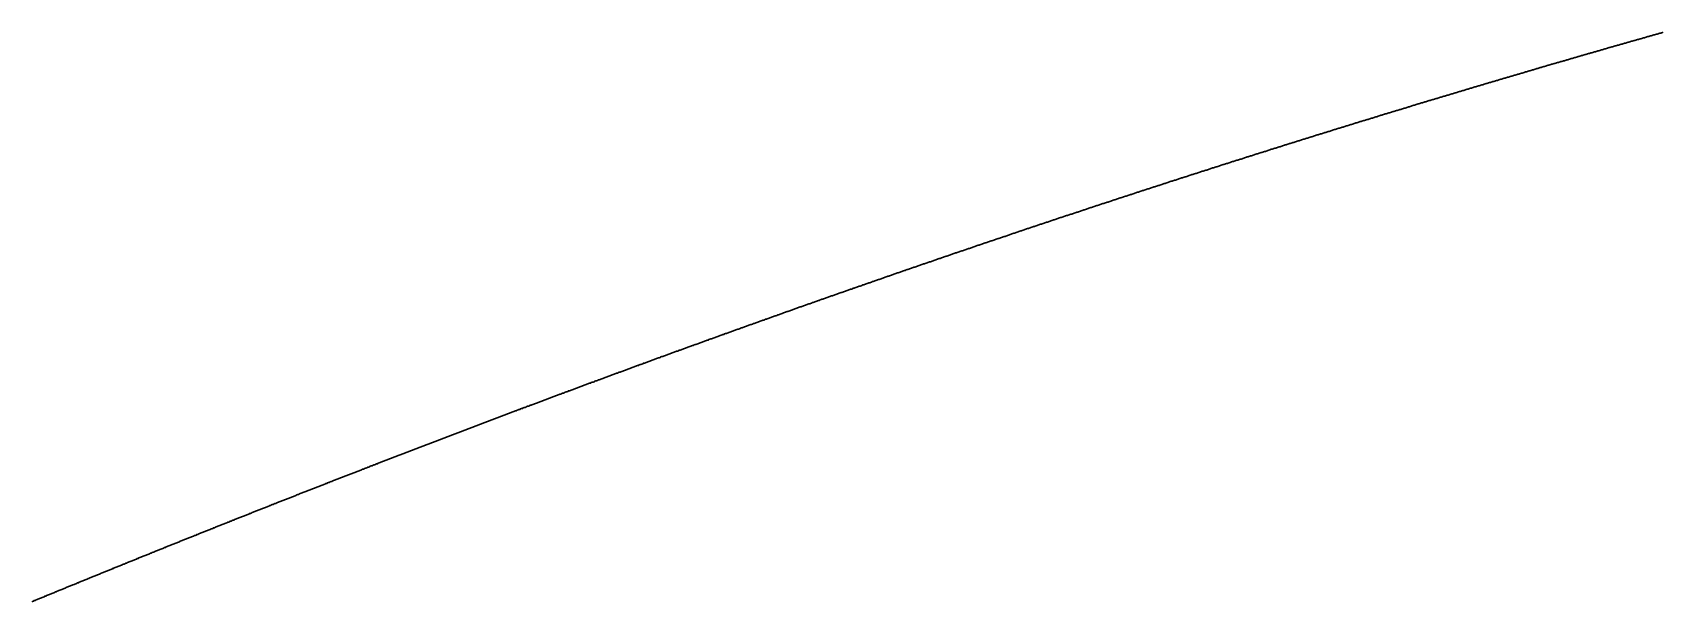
# Model space of a CAD drawing. Header units: metres. Extents: x 0 to 360, y 0 to 49.
# Drawn here: x 112.5 to 123.74, y 42.3 to 46.23 of the extents above; entities that cross this region are included whole.
import ezdxf

# ---------------------------------------------------------------- set-up
doc = ezdxf.new("R2010")
doc.units = ezdxf.units.M

msp = doc.modelspace()

# ---------------------------------------------------------------- linework, layer by layer
for p in [(123.666, 46.206), (123.672, 46.208), (123.677, 46.21), (123.683, 46.212), (123.689, 46.213), (123.695, 46.215), (123.701, 46.217), (123.707, 46.218), (123.713, 46.22), (123.719, 46.222), (123.725, 46.223), (123.731, 46.225), (123.737, 46.227), (123.743, 46.228), (123.274, 46.095), (123.28, 46.096), (123.286, 46.098), (123.292, 46.1), (123.298, 46.101), (123.304, 46.103), (123.31, 46.105), (123.316, 46.107), (123.322, 46.108), (123.328, 46.11), (123.334, 46.112), (123.339, 46.113), (123.345, 46.115), (123.351, 46.117), (123.357, 46.119), (123.363, 46.12), (123.369, 46.122), (123.375, 46.124), (123.381, 46.125), (123.387, 46.127), (123.393, 46.129), (123.399, 46.13), (123.405, 46.132), (123.411, 46.134), (123.417, 46.136), (123.422, 46.137), (123.428, 46.139), (123.434, 46.141), (123.44, 46.142), (123.446, 46.144), (123.452, 46.146), (123.458, 46.147), (123.464, 46.149), (123.47, 46.151), (123.476, 46.152), (123.482, 46.154), (123.488, 46.156), (123.494, 46.158), (123.5, 46.159), (123.506, 46.161), (123.511, 46.163), (123.517, 46.164), (123.523, 46.166), (123.529, 46.168), (123.535, 46.169), (123.541, 46.171), (123.547, 46.173), (123.553, 46.174), (123.559, 46.176), (123.565, 46.178), (123.571, 46.18), (123.577, 46.181), (123.583, 46.183), (123.589, 46.185), (123.594, 46.186), (123.6, 46.188), (123.606, 46.19), (123.612, 46.191), (123.618, 46.193), (123.624, 46.195), (123.63, 46.196), (123.636, 46.198), (123.642, 46.2), (123.648, 46.201), (123.654, 46.203), (123.66, 46.205), (122.889, 45.982), (122.894, 45.984), (122.9, 45.986), (122.906, 45.988), (122.912, 45.989), (122.918, 45.991), (122.924, 45.993), (122.93, 45.995), (122.936, 45.996), (122.942, 45.998), (122.948, 46), (122.954, 46.002), (122.96, 46.003), (122.966, 46.005), (122.972, 46.007), (122.978, 46.009), (122.983, 46.01), (122.989, 46.012), (122.995, 46.014), (123.001, 46.015), (123.007, 46.017), (123.013, 46.019), (123.019, 46.021), (123.025, 46.022), (123.031, 46.024), (123.037, 46.026), (123.043, 46.028), (123.049, 46.029), (123.055, 46.031), (123.061, 46.033), (123.067, 46.034), (123.072, 46.036), (123.078, 46.038), (123.084, 46.04), (123.09, 46.041), (123.096, 46.043), (123.102, 46.045), (123.108, 46.047), (123.114, 46.048), (123.12, 46.05), (123.126, 46.052), (123.132, 46.053), (123.138, 46.055), (123.144, 46.057), (123.15, 46.059), (123.156, 46.06), (123.161, 46.062), (123.167, 46.064), (123.173, 46.065), (123.179, 46.067), (123.185, 46.069), (123.191, 46.071), (123.197, 46.072), (123.203, 46.074), (123.209, 46.076), (123.215, 46.077), (123.221, 46.079), (123.227, 46.081), (123.233, 46.083), (123.239, 46.084), (123.245, 46.086), (123.25, 46.088), (123.256, 46.089), (123.262, 46.091), (123.268, 46.093), (122.508, 45.87), (122.514, 45.872), (122.52, 45.874), (122.526, 45.876), (122.532, 45.877), (122.538, 45.879), (122.544, 45.881), (122.55, 45.883), (122.556, 45.884), (122.562, 45.886), (122.568, 45.888), (122.574, 45.89), (122.58, 45.891), (122.586, 45.893), (122.592, 45.895), (122.598, 45.897), (122.604, 45.898), (122.609, 45.9), (122.615, 45.902), (122.621, 45.904), (122.627, 45.906), (122.633, 45.907), (122.639, 45.909), (122.645, 45.911), (122.651, 45.913), (122.657, 45.914), (122.663, 45.916), (122.669, 45.918), (122.675, 45.92), (122.681, 45.921), (122.687, 45.923), (122.693, 45.925), (122.699, 45.927), (122.704, 45.928), (122.71, 45.93), (122.716, 45.932), (122.722, 45.934), (122.728, 45.935), (122.734, 45.937), (122.74, 45.939), (122.746, 45.941), (122.752, 45.942), (122.758, 45.944), (122.764, 45.946), (122.77, 45.948), (122.776, 45.949), (122.782, 45.951), (122.788, 45.953), (122.794, 45.955), (122.799, 45.956), (122.805, 45.958), (122.811, 45.96), (122.817, 45.962), (122.823, 45.963), (122.829, 45.965), (122.835, 45.967), (122.841, 45.969), (122.847, 45.97), (122.853, 45.972), (122.859, 45.974), (122.865, 45.976), (122.871, 45.977), (122.877, 45.979), (122.883, 45.981), (122.134, 45.758), (122.14, 45.76), (122.146, 45.762), (122.152, 45.763), (122.158, 45.765), (122.164, 45.767), (122.17, 45.769), (122.176, 45.771), (122.182, 45.772), (122.188, 45.774), (122.194, 45.776), (122.2, 45.778), (122.206, 45.779), (122.211, 45.781), (122.217, 45.783), (122.223, 45.785), (122.229, 45.787), (122.235, 45.788), (122.241, 45.79), (122.247, 45.792), (122.253, 45.794), (122.259, 45.796), (122.265, 45.797), (122.271, 45.799), (122.277, 45.801), (122.283, 45.803), (122.289, 45.805), (122.295, 45.806), (122.301, 45.808), (122.307, 45.81), (122.312, 45.812), (122.318, 45.813), (122.324, 45.815), (122.33, 45.817), (122.336, 45.819), (122.342, 45.821), (122.348, 45.822), (122.354, 45.824), (122.36, 45.826), (122.366, 45.828), (122.372, 45.829), (122.378, 45.831), (122.384, 45.833), (122.39, 45.835), (122.396, 45.837), (122.402, 45.838), (122.408, 45.84), (122.413, 45.842), (122.419, 45.844), (122.425, 45.845), (122.431, 45.847), (122.437, 45.849), (122.443, 45.851), (122.449, 45.853), (122.455, 45.854), (122.461, 45.856), (122.467, 45.858), (122.473, 45.86), (122.479, 45.861), (122.485, 45.863), (122.491, 45.865), (122.497, 45.867), (122.503, 45.868), (121.766, 45.646), (121.772, 45.647), (121.777, 45.649), (121.783, 45.651), (121.789, 45.653), (121.795, 45.655), (121.801, 45.657), (121.807, 45.658), (121.813, 45.66), (121.819, 45.662), (121.825, 45.664), (121.831, 45.666), (121.837, 45.668), (121.843, 45.669), (121.849, 45.671), (121.855, 45.673), (121.861, 45.675), (121.867, 45.677), (121.873, 45.678), (121.879, 45.68), (121.885, 45.682), (121.89, 45.684), (121.896, 45.686), (121.902, 45.688), (121.908, 45.689), (121.914, 45.691), (121.92, 45.693), (121.926, 45.695), (121.932, 45.697), (121.938, 45.698), (121.944, 45.7), (121.95, 45.702), (121.956, 45.704), (121.962, 45.706), (121.968, 45.707), (121.974, 45.709), (121.98, 45.711), (121.986, 45.713), (121.992, 45.715), (121.997, 45.716), (122.003, 45.718), (122.009, 45.72), (122.015, 45.722), (122.021, 45.724), (122.027, 45.726), (122.033, 45.727), (122.039, 45.729), (122.045, 45.731), (122.051, 45.733), (122.057, 45.735), (122.063, 45.736), (122.069, 45.738), (122.075, 45.74), (122.081, 45.742), (122.087, 45.744), (122.093, 45.745), (122.099, 45.747), (122.104, 45.749), (122.11, 45.751), (122.116, 45.753), (122.122, 45.754), (122.128, 45.756), (121.397, 45.532), (121.403, 45.533), (121.409, 45.535), (121.415, 45.537), (121.42, 45.539), (121.426, 45.541), (121.432, 45.543), (121.438, 45.545), (121.444, 45.546), (121.45, 45.548), (121.456, 45.55), (121.462, 45.552), (121.468, 45.554), (121.474, 45.556), (121.48, 45.558), (121.486, 45.559), (121.492, 45.561), (121.498, 45.563), (121.504, 45.565), (121.51, 45.567), (121.516, 45.569), (121.522, 45.57), (121.528, 45.572), (121.534, 45.574), (121.54, 45.576), (121.545, 45.578), (121.551, 45.58), (121.557, 45.582), (121.563, 45.583), (121.569, 45.585), (121.575, 45.587), (121.581, 45.589), (121.587, 45.591), (121.593, 45.593), (121.599, 45.594), (121.605, 45.596), (121.611, 45.598), (121.617, 45.6), (121.623, 45.602), (121.629, 45.604), (121.635, 45.605), (121.641, 45.607), (121.647, 45.609), (121.653, 45.611), (121.658, 45.613), (121.664, 45.615), (121.67, 45.616), (121.676, 45.618), (121.682, 45.62), (121.688, 45.622), (121.694, 45.624), (121.7, 45.626), (121.706, 45.627), (121.712, 45.629), (121.718, 45.631), (121.724, 45.633), (121.73, 45.635), (121.736, 45.637), (121.742, 45.638), (121.748, 45.64), (121.754, 45.642), (121.76, 45.644), (121.039, 45.42), (121.045, 45.422), (121.051, 45.423), (121.057, 45.425), (121.063, 45.427), (121.069, 45.429), (121.075, 45.431), (121.081, 45.433), (121.087, 45.435), (121.093, 45.437), (121.099, 45.438), (121.105, 45.44), (121.111, 45.442), (121.117, 45.444), (121.123, 45.446), (121.129, 45.448), (121.135, 45.45), (121.141, 45.452), (121.147, 45.453), (121.153, 45.455), (121.159, 45.457), (121.165, 45.459), (121.17, 45.461), (121.176, 45.463), (121.182, 45.465), (121.188, 45.467), (121.194, 45.468), (121.2, 45.47), (121.206, 45.472), (121.212, 45.474), (121.218, 45.476), (121.224, 45.478), (121.23, 45.48), (121.236, 45.481), (121.242, 45.483), (121.248, 45.485), (121.254, 45.487), (121.26, 45.489), (121.266, 45.491), (121.272, 45.493), (121.278, 45.494), (121.284, 45.496), (121.29, 45.498), (121.295, 45.5), (121.301, 45.502), (121.307, 45.504), (121.313, 45.506), (121.319, 45.508), (121.325, 45.509), (121.331, 45.511), (121.337, 45.513), (121.343, 45.515), (121.349, 45.517), (121.355, 45.519), (121.361, 45.521), (121.367, 45.522), (121.373, 45.524), (121.379, 45.526), (121.385, 45.528), (121.391, 45.53), (120.688, 45.308), (120.694, 45.31), (120.7, 45.312), (120.706, 45.314), (120.712, 45.316), (120.718, 45.318), (120.724, 45.319), (120.73, 45.321), (120.736, 45.323), (120.742, 45.325), (120.748, 45.327), (120.754, 45.329), (120.76, 45.331), (120.765, 45.333), (120.771, 45.335), (120.777, 45.337), (120.783, 45.338), (120.789, 45.34), (120.795, 45.342), (120.801, 45.344), (120.807, 45.346), (120.813, 45.348), (120.819, 45.35), (120.825, 45.352), (120.831, 45.354), (120.837, 45.355), (120.843, 45.357), (120.849, 45.359), (120.855, 45.361), (120.861, 45.363), (120.867, 45.365), (120.873, 45.367), (120.879, 45.369), (120.885, 45.371), (120.891, 45.373), (120.897, 45.374), (120.902, 45.376), (120.908, 45.378), (120.914, 45.38), (120.92, 45.382), (120.926, 45.384), (120.932, 45.386), (120.938, 45.388), (120.944, 45.39), (120.95, 45.391), (120.956, 45.393), (120.962, 45.395), (120.968, 45.397), (120.974, 45.399), (120.98, 45.401), (120.986, 45.403), (120.992, 45.405), (120.998, 45.406), (121.004, 45.408), (121.01, 45.41), (121.016, 45.412), (121.022, 45.414), (121.028, 45.416), (121.034, 45.418), (120.336, 45.195), (120.342, 45.197), (120.348, 45.199), (120.354, 45.201), (120.36, 45.202), (120.366, 45.204), (120.372, 45.206), (120.378, 45.208), (120.384, 45.21), (120.39, 45.212), (120.396, 45.214), (120.402, 45.216), (120.408, 45.218), (120.414, 45.22), (120.42, 45.222), (120.426, 45.224), (120.432, 45.226), (120.438, 45.228), (120.444, 45.229), (120.45, 45.231), (120.456, 45.233), (120.462, 45.235), (120.467, 45.237), (120.473, 45.239), (120.479, 45.241), (120.485, 45.243), (120.491, 45.245), (120.497, 45.247), (120.503, 45.249), (120.509, 45.251), (120.515, 45.253), (120.521, 45.254), (120.527, 45.256), (120.533, 45.258), (120.539, 45.26), (120.545, 45.262), (120.551, 45.264), (120.557, 45.266), (120.563, 45.268), (120.569, 45.27), (120.575, 45.272), (120.581, 45.274), (120.587, 45.276), (120.593, 45.277), (120.599, 45.279), (120.605, 45.281), (120.611, 45.283), (120.616, 45.285), (120.622, 45.287), (120.628, 45.289), (120.634, 45.291), (120.64, 45.293), (120.646, 45.295), (120.652, 45.297), (120.658, 45.298), (120.664, 45.3), (120.67, 45.302), (120.676, 45.304), (120.682, 45.306), (119.99, 45.082), (119.996, 45.084), (120.002, 45.086), (120.008, 45.088), (120.014, 45.09), (120.02, 45.092), (120.026, 45.094), (120.032, 45.096), (120.038, 45.098), (120.044, 45.099), (120.05, 45.101), (120.056, 45.103), (120.062, 45.105), (120.068, 45.107), (120.074, 45.109), (120.08, 45.111), (120.086, 45.113), (120.092, 45.115), (120.098, 45.117), (120.104, 45.119), (120.11, 45.121), (120.116, 45.123), (120.122, 45.125), (120.128, 45.127), (120.133, 45.129), (120.139, 45.131), (120.145, 45.133), (120.151, 45.135), (120.157, 45.137), (120.163, 45.138), (120.169, 45.14), (120.175, 45.142), (120.181, 45.144), (120.187, 45.146), (120.193, 45.148), (120.199, 45.15), (120.205, 45.152), (120.211, 45.154), (120.217, 45.156), (120.223, 45.158), (120.229, 45.16), (120.235, 45.162), (120.241, 45.164), (120.247, 45.166), (120.253, 45.168), (120.259, 45.17), (120.265, 45.171), (120.271, 45.173), (120.277, 45.175), (120.283, 45.177), (120.289, 45.179), (120.295, 45.181), (120.301, 45.183), (120.306, 45.185), (120.312, 45.187), (120.318, 45.189), (120.324, 45.191), (120.33, 45.193), (119.65, 44.969), (119.656, 44.971), (119.662, 44.973), (119.668, 44.975), (119.674, 44.977), (119.68, 44.979), (119.686, 44.981), (119.692, 44.983), (119.698, 44.985), (119.704, 44.987), (119.71, 44.989), (119.716, 44.991), (119.722, 44.993), (119.728, 44.995), (119.734, 44.997), (119.74, 44.999), (119.746, 45.001), (119.752, 45.003), (119.757, 45.005), (119.763, 45.007), (119.769, 45.009), (119.775, 45.011), (119.781, 45.013), (119.787, 45.015), (119.793, 45.017), (119.799, 45.019), (119.805, 45.021), (119.811, 45.023), (119.817, 45.025), (119.823, 45.027), (119.829, 45.029), (119.835, 45.031), (119.841, 45.033), (119.847, 45.035), (119.853, 45.037), (119.859, 45.039), (119.865, 45.041), (119.871, 45.043), (119.877, 45.045), (119.883, 45.047), (119.889, 45.048), (119.895, 45.05), (119.901, 45.052), (119.907, 45.054), (119.913, 45.056), (119.919, 45.058), (119.925, 45.06), (119.931, 45.062), (119.937, 45.064), (119.943, 45.066), (119.949, 45.068), (119.954, 45.07), (119.96, 45.072), (119.966, 45.074), (119.972, 45.076), (119.978, 45.078), (119.984, 45.08), (119.316, 44.858), (119.321, 44.86), (119.327, 44.862), (119.333, 44.864), (119.339, 44.866), (119.345, 44.868), (119.351, 44.87), (119.357, 44.872), (119.363, 44.874), (119.369, 44.876), (119.375, 44.878), (119.381, 44.88), (119.387, 44.882), (119.393, 44.884), (119.399, 44.886), (119.405, 44.888), (119.411, 44.89), (119.417, 44.892), (119.423, 44.894), (119.429, 44.896), (119.435, 44.898), (119.441, 44.9), (119.447, 44.902), (119.453, 44.904), (119.459, 44.906), (119.465, 44.908), (119.471, 44.91), (119.477, 44.912), (119.483, 44.914), (119.489, 44.916), (119.495, 44.918), (119.501, 44.92), (119.507, 44.922), (119.513, 44.924), (119.519, 44.926), (119.525, 44.928), (119.531, 44.93), (119.537, 44.932), (119.543, 44.934), (119.548, 44.936), (119.554, 44.938), (119.56, 44.94), (119.566, 44.942), (119.572, 44.944), (119.578, 44.946), (119.584, 44.948), (119.59, 44.95), (119.596, 44.952), (119.602, 44.954), (119.608, 44.956), (119.614, 44.958), (119.62, 44.96), (119.626, 44.962), (119.632, 44.964), (119.638, 44.966), (119.644, 44.967), (118.987, 44.746), (118.993, 44.748), (118.999, 44.751), (119.005, 44.753), (119.011, 44.755), (119.017, 44.757), (119.023, 44.759), (119.029, 44.761), (119.035, 44.763), (119.041, 44.765), (119.047, 44.767), (119.053, 44.769), (119.059, 44.771), (119.064, 44.773), (119.07, 44.775), (119.076, 44.777), (119.082, 44.779), (119.088, 44.781), (119.094, 44.783), (119.1, 44.785), (119.106, 44.787), (119.112, 44.789), (119.118, 44.791), (119.124, 44.793), (119.13, 44.795), (119.136, 44.797), (119.142, 44.799), (119.148, 44.801), (119.154, 44.803), (119.16, 44.805), (119.166, 44.807), (119.172, 44.809), (119.178, 44.811), (119.184, 44.813), (119.19, 44.815), (119.196, 44.817), (119.202, 44.819), (119.208, 44.821), (119.214, 44.823), (119.22, 44.825), (119.226, 44.827), (119.232, 44.829), (119.238, 44.831), (119.244, 44.834), (119.25, 44.836), (119.256, 44.838), (119.262, 44.84), (119.268, 44.842), (119.274, 44.844), (119.28, 44.846), (119.286, 44.848), (119.292, 44.85), (119.298, 44.852), (119.304, 44.854), (119.31, 44.856), (118.658, 44.634), (118.664, 44.636), (118.67, 44.638), (118.676, 44.64), (118.682, 44.642), (118.688, 44.644), (118.694, 44.646), (118.7, 44.648), (118.706, 44.65), (118.712, 44.652), (118.718, 44.654), (118.724, 44.657), (118.73, 44.659), (118.736, 44.661), (118.742, 44.663), (118.748, 44.665), (118.754, 44.667), (118.76, 44.669), (118.765, 44.671), (118.771, 44.673), (118.777, 44.675), (118.783, 44.677), (118.789, 44.679), (118.795, 44.681), (118.801, 44.683), (118.807, 44.685), (118.813, 44.687), (118.819, 44.689), (118.825, 44.691), (118.831, 44.693), (118.837, 44.695), (118.843, 44.698), (118.849, 44.7), (118.855, 44.702), (118.861, 44.704), (118.867, 44.706), (118.873, 44.708), (118.879, 44.71), (118.885, 44.712), (118.891, 44.714), (118.897, 44.716), (118.903, 44.718), (118.909, 44.72), (118.915, 44.722), (118.921, 44.724), (118.927, 44.726), (118.933, 44.728), (118.939, 44.73), (118.945, 44.732), (118.951, 44.734), (118.957, 44.736), (118.963, 44.738), (118.969, 44.74), (118.975, 44.742), (118.981, 44.744), (118.329, 44.52), (118.335, 44.522), (118.341, 44.524), (118.347, 44.526), (118.353, 44.528), (118.359, 44.53), (118.365, 44.533), (118.37, 44.535), (118.376, 44.537), (118.382, 44.539), (118.388, 44.541), (118.394, 44.543), (118.4, 44.545), (118.406, 44.547), (118.412, 44.549), (118.418, 44.551), (118.424, 44.553), (118.43, 44.555), (118.436, 44.557), (118.442, 44.56), (118.448, 44.562), (118.454, 44.564), (118.46, 44.566), (118.466, 44.568), (118.472, 44.57), (118.478, 44.572), (118.484, 44.574), (118.49, 44.576), (118.496, 44.578), (118.502, 44.58), (118.508, 44.582), (118.514, 44.584), (118.52, 44.586), (118.526, 44.589), (118.532, 44.591), (118.538, 44.593), (118.544, 44.595), (118.55, 44.597), (118.556, 44.599), (118.562, 44.601), (118.568, 44.603), (118.574, 44.605), (118.58, 44.607), (118.586, 44.609), (118.592, 44.611), (118.598, 44.613), (118.604, 44.615), (118.61, 44.617), (118.616, 44.619), (118.622, 44.622), (118.628, 44.624), (118.634, 44.626), (118.64, 44.628), (118.646, 44.63), (118.652, 44.632), (118.011, 44.409), (118.017, 44.411), (118.023, 44.413), (118.029, 44.415), (118.035, 44.417), (118.041, 44.42), (118.047, 44.422), (118.053, 44.424), (118.059, 44.426), (118.065, 44.428), (118.071, 44.43), (118.077, 44.432), (118.083, 44.434), (118.089, 44.436), (118.095, 44.438), (118.101, 44.441), (118.107, 44.443), (118.113, 44.445), (118.119, 44.447), (118.125, 44.449), (118.131, 44.451), (118.137, 44.453), (118.143, 44.455), (118.149, 44.457), (118.155, 44.459), (118.161, 44.462), (118.167, 44.464), (118.173, 44.466), (118.179, 44.468), (118.185, 44.47), (118.191, 44.472), (118.197, 44.474), (118.203, 44.476), (118.209, 44.478), (118.215, 44.48), (118.221, 44.482), (118.227, 44.485), (118.233, 44.487), (118.239, 44.489), (118.245, 44.491), (118.251, 44.493), (118.257, 44.495), (118.263, 44.497), (118.269, 44.499), (118.275, 44.501), (118.281, 44.503), (118.287, 44.505), (118.293, 44.508), (118.299, 44.51), (118.305, 44.512), (118.311, 44.514), (118.317, 44.516), (118.323, 44.518), (117.693, 44.297), (117.699, 44.299), (117.705, 44.301), (117.711, 44.303), (117.717, 44.305), (117.723, 44.307), (117.729, 44.309), (117.735, 44.312), (117.741, 44.314), (117.747, 44.316), (117.753, 44.318), (117.759, 44.32), (117.765, 44.322), (117.771, 44.324), (117.777, 44.327), (117.783, 44.329), (117.789, 44.331), (117.795, 44.333), (117.801, 44.335), (117.807, 44.337), (117.813, 44.339), (117.819, 44.341), (117.825, 44.343), (117.831, 44.346), (117.837, 44.348), (117.843, 44.35), (117.849, 44.352), (117.855, 44.354), (117.861, 44.356), (117.867, 44.358), (117.873, 44.36), (117.879, 44.363), (117.885, 44.365), (117.891, 44.367), (117.897, 44.369), (117.903, 44.371), (117.909, 44.373), (117.915, 44.375), (117.921, 44.377), (117.927, 44.379), (117.933, 44.382), (117.939, 44.384), (117.945, 44.386), (117.951, 44.388), (117.957, 44.39), (117.963, 44.392), (117.969, 44.394), (117.975, 44.396), (117.981, 44.398), (117.987, 44.401), (117.993, 44.403), (117.999, 44.405), (118.005, 44.407), (117.376, 44.183), (117.382, 44.185), (117.388, 44.188), (117.394, 44.19), (117.4, 44.192), (117.406, 44.194), (117.412, 44.196), (117.418, 44.198), (117.424, 44.2), (117.43, 44.203), (117.436, 44.205), (117.442, 44.207), (117.448, 44.209), (117.454, 44.211), (117.46, 44.213), (117.466, 44.215), (117.472, 44.218), (117.478, 44.22), (117.484, 44.222), (117.49, 44.224), (117.496, 44.226), (117.502, 44.228), (117.508, 44.23), (117.514, 44.233), (117.52, 44.235), (117.526, 44.237), (117.532, 44.239), (117.538, 44.241), (117.544, 44.243), (117.55, 44.245), (117.556, 44.248), (117.562, 44.25), (117.568, 44.252), (117.574, 44.254), (117.58, 44.256), (117.586, 44.258), (117.592, 44.26), (117.598, 44.263), (117.604, 44.265), (117.61, 44.267), (117.616, 44.269), (117.622, 44.271), (117.628, 44.273), (117.634, 44.275), (117.64, 44.278), (117.646, 44.28), (117.652, 44.282), (117.658, 44.284), (117.664, 44.286), (117.67, 44.288), (117.675, 44.29), (117.681, 44.292), (117.687, 44.295), (117.064, 44.071), (117.07, 44.073), (117.076, 44.075), (117.082, 44.077), (117.088, 44.079), (117.094, 44.081), (117.1, 44.084), (117.106, 44.086), (117.112, 44.088), (117.118, 44.09), (117.124, 44.092), (117.13, 44.095), (117.136, 44.097), (117.142, 44.099), (117.148, 44.101), (117.154, 44.103), (117.16, 44.105), (117.166, 44.108), (117.172, 44.11), (117.178, 44.112), (117.184, 44.114), (117.19, 44.116), (117.196, 44.118), (117.202, 44.121), (117.208, 44.123), (117.214, 44.125), (117.22, 44.127), (117.226, 44.129), (117.232, 44.131), (117.238, 44.134), (117.244, 44.136), (117.25, 44.138), (117.256, 44.14), (117.262, 44.142), (117.268, 44.144), (117.274, 44.147), (117.28, 44.149), (117.286, 44.151), (117.292, 44.153), (117.298, 44.155), (117.304, 44.157), (117.31, 44.159), (117.316, 44.162), (117.322, 44.164), (117.328, 44.166), (117.334, 44.168), (117.34, 44.17), (117.346, 44.172), (117.352, 44.175), (117.358, 44.177), (117.364, 44.179), (117.37, 44.181), (116.757, 43.959), (116.763, 43.961), (116.769, 43.963), (116.775, 43.966), (116.781, 43.968), (116.787, 43.97), (116.793, 43.972), (116.799, 43.974), (116.805, 43.977), (116.811, 43.979), (116.817, 43.981), (116.823, 43.983), (116.829, 43.985), (116.835, 43.988), (116.841, 43.99), (116.847, 43.992), (116.853, 43.994), (116.859, 43.996), (116.865, 43.999), (116.871, 44.001), (116.877, 44.003), (116.883, 44.005), (116.889, 44.007), (116.895, 44.009), (116.901, 44.012), (116.907, 44.014), (116.913, 44.016), (116.919, 44.018), (116.925, 44.02), (116.931, 44.023), (116.937, 44.025), (116.943, 44.027), (116.949, 44.029), (116.955, 44.031), (116.961, 44.034), (116.967, 44.036), (116.973, 44.038), (116.979, 44.04), (116.985, 44.042), (116.991, 44.044), (116.997, 44.047), (117.003, 44.049), (117.009, 44.051), (117.015, 44.053), (117.021, 44.055), (117.027, 44.058), (117.034, 44.06), (117.04, 44.062), (117.046, 44.064), (117.052, 44.066), (117.058, 44.068), (116.451, 43.846), (116.457, 43.849), (116.463, 43.851), (116.469, 43.853), (116.475, 43.855), (116.481, 43.857), (116.487, 43.86), (116.493, 43.862), (116.499, 43.864), (116.505, 43.866), (116.511, 43.868), (116.517, 43.871), (116.523, 43.873), (116.529, 43.875), (116.535, 43.877), (116.541, 43.88), (116.547, 43.882), (116.553, 43.884), (116.559, 43.886), (116.565, 43.888), (116.571, 43.891), (116.577, 43.893), (116.583, 43.895), (116.589, 43.897), (116.595, 43.899), (116.601, 43.902), (116.607, 43.904), (116.613, 43.906), (116.619, 43.908), (116.625, 43.911), (116.631, 43.913), (116.637, 43.915), (116.643, 43.917), (116.649, 43.919), (116.655, 43.922), (116.661, 43.924), (116.667, 43.926), (116.673, 43.928), (116.679, 43.93), (116.685, 43.933), (116.691, 43.935), (116.697, 43.937), (116.703, 43.939), (116.709, 43.941), (116.715, 43.944), (116.721, 43.946), (116.727, 43.948), (116.733, 43.95), (116.739, 43.952), (116.745, 43.955), (116.751, 43.957), (116.15, 43.735), (116.156, 43.737), (116.162, 43.739), (116.168, 43.741), (116.174, 43.744), (116.18, 43.746), (116.186, 43.748), (116.192, 43.75), (116.198, 43.753), (116.204, 43.755), (116.21, 43.757), (116.216, 43.759), (116.222, 43.762), (116.228, 43.764), (116.234, 43.766), (116.24, 43.768), (116.246, 43.771), (116.252, 43.773), (116.258, 43.775), (116.264, 43.777), (116.27, 43.779), (116.276, 43.782), (116.282, 43.784), (116.288, 43.786), (116.294, 43.788), (116.3, 43.791), (116.306, 43.793), (116.312, 43.795), (116.318, 43.797), (116.324, 43.8), (116.33, 43.802), (116.336, 43.804), (116.342, 43.806), (116.348, 43.808), (116.354, 43.811), (116.361, 43.813), (116.367, 43.815), (116.373, 43.817), (116.379, 43.82), (116.385, 43.822), (116.391, 43.824), (116.397, 43.826), (116.403, 43.829), (116.409, 43.831), (116.415, 43.833), (116.421, 43.835), (116.427, 43.837), (116.433, 43.84), (116.439, 43.842), (116.445, 43.844), (115.849, 43.622), (115.855, 43.624), (115.861, 43.626), (115.867, 43.629), (115.873, 43.631), (115.879, 43.633), (115.885, 43.636), (115.891, 43.638), (115.897, 43.64), (115.903, 43.642), (115.909, 43.645), (115.915, 43.647), (115.921, 43.649), (115.927, 43.651), (115.933, 43.654), (115.939, 43.656), (115.945, 43.658), (115.951, 43.66), (115.957, 43.663), (115.963, 43.665), (115.969, 43.667), (115.976, 43.669), (115.982, 43.672), (115.988, 43.674), (115.994, 43.676), (116, 43.678), (116.006, 43.681), (116.012, 43.683), (116.018, 43.685), (116.024, 43.687), (116.03, 43.69), (116.036, 43.692), (116.042, 43.694), (116.048, 43.696), (116.054, 43.699), (116.06, 43.701), (116.066, 43.703), (116.072, 43.705), (116.078, 43.708), (116.084, 43.71), (116.09, 43.712), (116.096, 43.714), (116.102, 43.717), (116.108, 43.719), (116.114, 43.721), (116.12, 43.723), (116.126, 43.726), (116.132, 43.728), (116.138, 43.73), (116.144, 43.732), (115.548, 43.508), (115.554, 43.51), (115.56, 43.513), (115.566, 43.515), (115.572, 43.517), (115.578, 43.52), (115.584, 43.522), (115.59, 43.524), (115.596, 43.526), (115.602, 43.529), (115.608, 43.531), (115.614, 43.533), (115.62, 43.536), (115.626, 43.538), (115.632, 43.54), (115.638, 43.542), (115.644, 43.545), (115.65, 43.547), (115.656, 43.549), (115.662, 43.551), (115.668, 43.554), (115.674, 43.556), (115.68, 43.558), (115.687, 43.561), (115.693, 43.563), (115.699, 43.565), (115.705, 43.567), (115.711, 43.57), (115.717, 43.572), (115.723, 43.574), (115.729, 43.577), (115.735, 43.579), (115.741, 43.581), (115.747, 43.583), (115.753, 43.586), (115.759, 43.588), (115.765, 43.59), (115.771, 43.592), (115.777, 43.595), (115.783, 43.597), (115.789, 43.599), (115.795, 43.602), (115.801, 43.604), (115.807, 43.606), (115.813, 43.608), (115.819, 43.611), (115.825, 43.613), (115.831, 43.615), (115.837, 43.617), (115.843, 43.62), (115.253, 43.395), (115.259, 43.398), (115.265, 43.4), (115.271, 43.402), (115.277, 43.405), (115.283, 43.407), (115.289, 43.409), (115.295, 43.412), (115.301, 43.414), (115.307, 43.416), (115.313, 43.419), (115.319, 43.421), (115.325, 43.423), (115.331, 43.425), (115.337, 43.428), (115.343, 43.43), (115.349, 43.432), (115.355, 43.435), (115.361, 43.437), (115.367, 43.439), (115.373, 43.442), (115.379, 43.444), (115.385, 43.446), (115.391, 43.448), (115.397, 43.451), (115.403, 43.453), (115.409, 43.455), (115.415, 43.458), (115.421, 43.46), (115.427, 43.462), (115.433, 43.465), (115.44, 43.467), (115.446, 43.469), (115.452, 43.471), (115.458, 43.474), (115.464, 43.476), (115.47, 43.478), (115.476, 43.481), (115.482, 43.483), (115.488, 43.485), (115.494, 43.487), (115.5, 43.49), (115.506, 43.492), (115.512, 43.494), (115.518, 43.497), (115.524, 43.499), (115.53, 43.501), (115.536, 43.504), (115.542, 43.506), (114.963, 43.284), (114.969, 43.286), (114.975, 43.289), (114.981, 43.291), (114.987, 43.293), (114.993, 43.296), (114.999, 43.298), (115.005, 43.3), (115.011, 43.303), (115.017, 43.305), (115.023, 43.307), (115.03, 43.31), (115.036, 43.312), (115.042, 43.314), (115.048, 43.317), (115.054, 43.319), (115.06, 43.321), (115.066, 43.324), (115.072, 43.326), (115.078, 43.328), (115.084, 43.331), (115.09, 43.333), (115.096, 43.335), (115.102, 43.338), (115.108, 43.34), (115.114, 43.342), (115.12, 43.345), (115.126, 43.347), (115.132, 43.349), (115.138, 43.351), (115.144, 43.354), (115.15, 43.356), (115.156, 43.358), (115.162, 43.361), (115.168, 43.363), (115.174, 43.365), (115.18, 43.368), (115.186, 43.37), (115.192, 43.372), (115.198, 43.375), (115.204, 43.377), (115.21, 43.379), (115.216, 43.382), (115.223, 43.384), (115.229, 43.386), (115.235, 43.389), (115.241, 43.391), (115.247, 43.393), (114.673, 43.172), (114.68, 43.174), (114.686, 43.176), (114.692, 43.179), (114.698, 43.181), (114.704, 43.183), (114.71, 43.186), (114.716, 43.188), (114.722, 43.191), (114.728, 43.193), (114.734, 43.195), (114.74, 43.198), (114.746, 43.2), (114.752, 43.202), (114.758, 43.205), (114.764, 43.207), (114.77, 43.209), (114.776, 43.212), (114.782, 43.214), (114.788, 43.216), (114.794, 43.219), (114.8, 43.221), (114.806, 43.223), (114.812, 43.226), (114.818, 43.228), (114.824, 43.23), (114.83, 43.233), (114.836, 43.235), (114.842, 43.237), (114.849, 43.24), (114.855, 43.242), (114.861, 43.244), (114.867, 43.247), (114.873, 43.249), (114.879, 43.251), (114.885, 43.254), (114.891, 43.256), (114.897, 43.258), (114.903, 43.261), (114.909, 43.263), (114.915, 43.265), (114.921, 43.268), (114.927, 43.27), (114.933, 43.272), (114.939, 43.275), (114.945, 43.277), (114.951, 43.279), (114.957, 43.282), (114.384, 43.058), (114.39, 43.061), (114.396, 43.063), (114.402, 43.065), (114.408, 43.068), (114.414, 43.07), (114.42, 43.073), (114.426, 43.075), (114.432, 43.077), (114.438, 43.08), (114.444, 43.082), (114.45, 43.084), (114.456, 43.087), (114.462, 43.089), (114.468, 43.092), (114.474, 43.094), (114.48, 43.096), (114.486, 43.099), (114.492, 43.101), (114.498, 43.103), (114.504, 43.106), (114.51, 43.108), (114.517, 43.11), (114.523, 43.113), (114.529, 43.115), (114.535, 43.118), (114.541, 43.12), (114.547, 43.122), (114.553, 43.125), (114.559, 43.127), (114.565, 43.129), (114.571, 43.132), (114.577, 43.134), (114.583, 43.136), (114.589, 43.139), (114.595, 43.141), (114.601, 43.143), (114.607, 43.146), (114.613, 43.148), (114.619, 43.151), (114.625, 43.153), (114.631, 43.155), (114.637, 43.158), (114.643, 43.16), (114.649, 43.162), (114.655, 43.165), (114.661, 43.167), (114.667, 43.169), (114.1, 42.946), (114.106, 42.949), (114.112, 42.951), (114.118, 42.954), (114.124, 42.956), (114.13, 42.958), (114.136, 42.961), (114.142, 42.963), (114.148, 42.966), (114.154, 42.968), (114.16, 42.97), (114.166, 42.973), (114.172, 42.975), (114.178, 42.977), (114.184, 42.98), (114.19, 42.982), (114.196, 42.985), (114.202, 42.987), (114.208, 42.989), (114.214, 42.992), (114.22, 42.994), (114.227, 42.997), (114.233, 42.999), (114.239, 43.001), (114.245, 43.004), (114.251, 43.006), (114.257, 43.008), (114.263, 43.011), (114.269, 43.013), (114.275, 43.016), (114.281, 43.018), (114.287, 43.02), (114.293, 43.023), (114.299, 43.025), (114.305, 43.027), (114.311, 43.03), (114.317, 43.032), (114.323, 43.035), (114.329, 43.037), (114.335, 43.039), (114.341, 43.042), (114.347, 43.044), (114.353, 43.047), (114.359, 43.049), (114.365, 43.051), (114.372, 43.054), (114.378, 43.056), (113.815, 42.833), (113.821, 42.836), (113.827, 42.838), (113.833, 42.841), (113.84, 42.843), (113.846, 42.846), (113.852, 42.848), (113.858, 42.85), (113.864, 42.853), (113.87, 42.855), (113.876, 42.858), (113.882, 42.86), (113.888, 42.862), (113.894, 42.865), (113.9, 42.867), (113.906, 42.87), (113.912, 42.872), (113.918, 42.874), (113.924, 42.877), (113.93, 42.879), (113.936, 42.882), (113.942, 42.884), (113.948, 42.886), (113.954, 42.889), (113.961, 42.891), (113.967, 42.894), (113.973, 42.896), (113.979, 42.898), (113.985, 42.901), (113.991, 42.903), (113.997, 42.906), (114.003, 42.908), (114.009, 42.91), (114.015, 42.913), (114.021, 42.915), (114.027, 42.918), (114.033, 42.92), (114.039, 42.922), (114.045, 42.925), (114.051, 42.927), (114.057, 42.93), (114.063, 42.932), (114.069, 42.934), (114.075, 42.937), (114.081, 42.939), (114.087, 42.942), (114.094, 42.944), (113.537, 42.722), (113.543, 42.724), (113.549, 42.727), (113.555, 42.729), (113.561, 42.732), (113.567, 42.734), (113.573, 42.737), (113.579, 42.739), (113.585, 42.741), (113.591, 42.744), (113.597, 42.746), (113.604, 42.749), (113.61, 42.751), (113.616, 42.754), (113.622, 42.756), (113.628, 42.758), (113.634, 42.761), (113.64, 42.763), (113.646, 42.766), (113.652, 42.768), (113.658, 42.771), (113.664, 42.773), (113.67, 42.775), (113.676, 42.778), (113.682, 42.78), (113.688, 42.783), (113.694, 42.785), (113.7, 42.788), (113.706, 42.79), (113.712, 42.792), (113.719, 42.795), (113.725, 42.797), (113.731, 42.8), (113.737, 42.802), (113.743, 42.804), (113.749, 42.807), (113.755, 42.809), (113.761, 42.812), (113.767, 42.814), (113.773, 42.817), (113.779, 42.819), (113.785, 42.821), (113.791, 42.824), (113.797, 42.826), (113.803, 42.829), (113.809, 42.831), (113.258, 42.61), (113.264, 42.612), (113.27, 42.614), (113.277, 42.617), (113.283, 42.619), (113.289, 42.622), (113.295, 42.624), (113.301, 42.627), (113.307, 42.629), (113.313, 42.632), (113.319, 42.634), (113.325, 42.637), (113.331, 42.639), (113.337, 42.641), (113.343, 42.644), (113.349, 42.646), (113.355, 42.649), (113.361, 42.651), (113.367, 42.654), (113.373, 42.656), (113.379, 42.659), (113.386, 42.661), (113.392, 42.663), (113.398, 42.666), (113.404, 42.668), (113.41, 42.671), (113.416, 42.673), (113.422, 42.676), (113.428, 42.678), (113.434, 42.681), (113.44, 42.683), (113.446, 42.685), (113.452, 42.688), (113.458, 42.69), (113.464, 42.693), (113.47, 42.695), (113.476, 42.698), (113.482, 42.7), (113.488, 42.702), (113.495, 42.705), (113.501, 42.707), (113.507, 42.71), (113.513, 42.712), (113.519, 42.715), (113.525, 42.717), (113.531, 42.72), (112.98, 42.496), (112.986, 42.499), (112.992, 42.501), (112.998, 42.504), (113.004, 42.506), (113.01, 42.509), (113.016, 42.511), (113.022, 42.514), (113.028, 42.516), (113.034, 42.519), (113.04, 42.521), (113.046, 42.523), (113.052, 42.526), (113.058, 42.528), (113.064, 42.531), (113.07, 42.533), (113.077, 42.536), (113.083, 42.538), (113.089, 42.541), (113.095, 42.543), (113.101, 42.546), (113.107, 42.548), (113.113, 42.551), (113.119, 42.553), (113.125, 42.556), (113.131, 42.558), (113.137, 42.56), (113.143, 42.563), (113.149, 42.565), (113.155, 42.568), (113.161, 42.57), (113.167, 42.573), (113.174, 42.575), (113.18, 42.578), (113.186, 42.58), (113.192, 42.583), (113.198, 42.585), (113.204, 42.587), (113.21, 42.59), (113.216, 42.592), (113.222, 42.595), (113.228, 42.597), (113.234, 42.6), (113.24, 42.602), (113.246, 42.605), (113.252, 42.607), (112.707, 42.385), (112.713, 42.387), (112.719, 42.39), (112.725, 42.392), (112.731, 42.395), (112.737, 42.397), (112.743, 42.4), (112.749, 42.402), (112.755, 42.404), (112.761, 42.407), (112.767, 42.409), (112.773, 42.412), (112.779, 42.414), (112.786, 42.417), (112.792, 42.419), (112.798, 42.422), (112.804, 42.424), (112.81, 42.427), (112.816, 42.429), (112.822, 42.432), (112.828, 42.434), (112.834, 42.437), (112.84, 42.439), (112.846, 42.442), (112.852, 42.444), (112.858, 42.447), (112.864, 42.449), (112.87, 42.452), (112.876, 42.454), (112.883, 42.457), (112.889, 42.459), (112.895, 42.462), (112.901, 42.464), (112.907, 42.467), (112.913, 42.469), (112.919, 42.472), (112.925, 42.474), (112.931, 42.476), (112.937, 42.479), (112.943, 42.481), (112.949, 42.484), (112.955, 42.486), (112.961, 42.489), (112.967, 42.491), (112.973, 42.494), (112.5, 42.3), (112.506, 42.302), (112.512, 42.305), (112.519, 42.307), (112.525, 42.31), (112.531, 42.312), (112.537, 42.315), (112.543, 42.317), (112.549, 42.32), (112.555, 42.322), (112.561, 42.325), (112.567, 42.327), (112.573, 42.33), (112.579, 42.332), (112.585, 42.335), (112.591, 42.337), (112.597, 42.34), (112.603, 42.342), (112.61, 42.345), (112.616, 42.347), (112.622, 42.35), (112.628, 42.352), (112.634, 42.355), (112.64, 42.357), (112.646, 42.36), (112.652, 42.362), (112.658, 42.365), (112.664, 42.367), (112.67, 42.37), (112.676, 42.372), (112.682, 42.375), (112.688, 42.377), (112.695, 42.38), (112.701, 42.382)]:
    msp.add_point(p)

doc.saveas('drawing.dxf')
